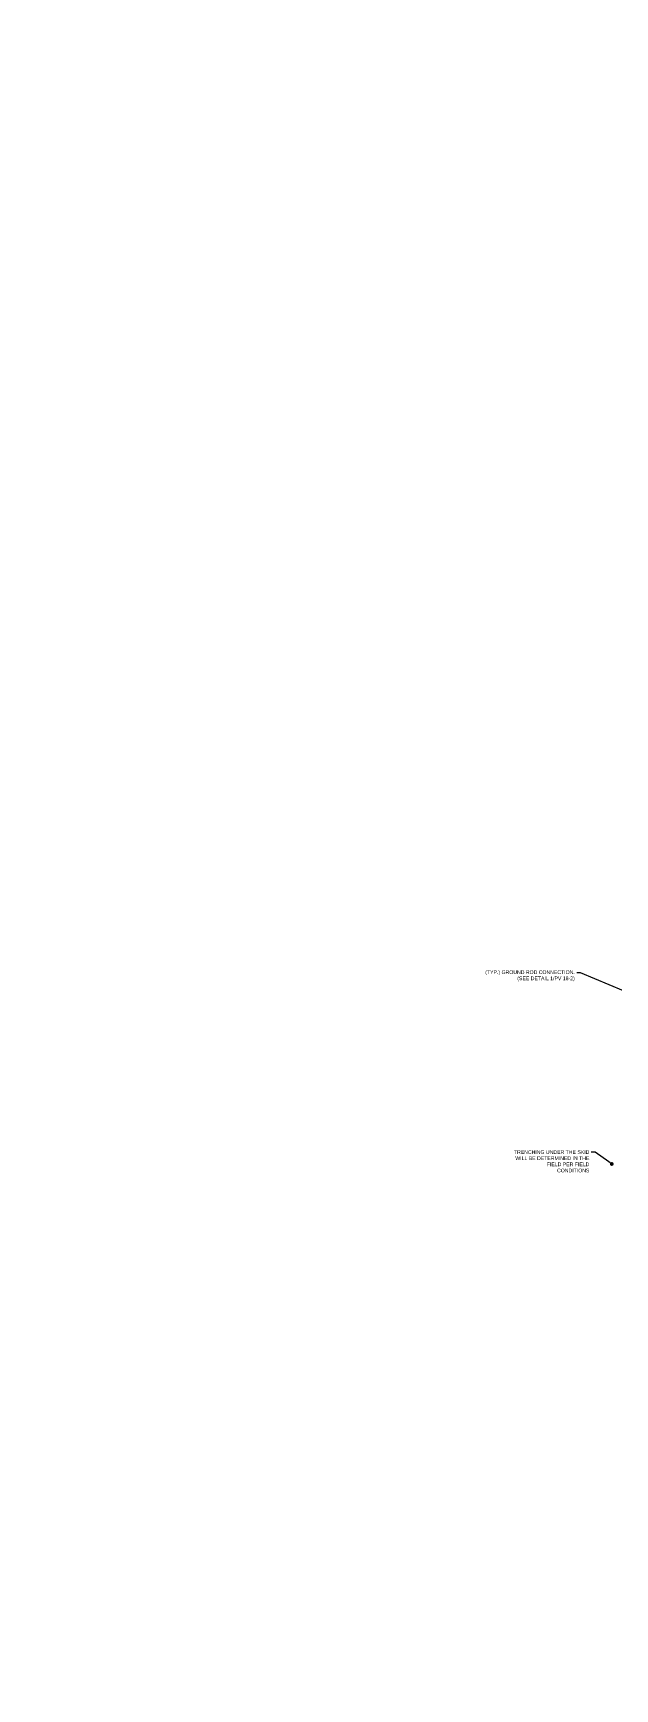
# Model space of a CAD drawing. Header units: feet. Extents: x -17 to 5745, y -41 to 4380.
# Drawn here: x 1798.1 to 1839.5, y 4144.1 to 4261.9 of the extents above; entities that cross this region are included whole.
import ezdxf
from ezdxf import colors
from ezdxf.entities.mleader import LeaderData, LeaderLine
from ezdxf.math import Vec2, Vec3

# ---------------------------------------------------------------- set-up
doc = ezdxf.new("R2010")
doc.units = ezdxf.units.FT
doc.header["$MEASUREMENT"] = 0
doc.layers.add('G-ANNO-TEXT', color=1, linetype='Continuous')
doc.layers.add('G-TEXT', color=7, linetype='Continuous')
doc.styles.add('NEI-A', font='arial.ttf')

# ---------------------------------------------------------------- blocks, each defined once
blk = doc.blocks.new('_Dot')
at = {"color": 0, "linetype": 'ByBlock', "lineweight": -2}
blk.add_line((-0.5, 0), (-1, 0), dxfattribs=at)
at = {"color": 0, "linetype": 'ByBlock', "const_width": 0.5}
blk.add_lwpolyline([(-0.25, 0, 1), (0.25, 0, 1)], format="xyb", close=True, dxfattribs=at)

msp = doc.modelspace()

# ---------------------------------------------------------------- leaders
at = {"layer": 'G-TEXT', "color": 253}
ml = msp.add_multileader_mtext('Standard', dxfattribs=at)
ml.set_content('ARRAY ROAD', color=253, style='NEI-A')
ml.set_leader_properties()
ml.set_arrow_properties(name='DOT')
ml.build(insert=Vec2(0, 0))
ml.multileader.update_dxf_attribs({"dogleg_length": 0.36, "arrow_head_size": 0.351})
ctx = ml.context
ctx.base_point, ctx.char_height, ctx.arrow_head_size, ctx.landing_gap_size, ctx.plane_origin = Vec3(1853.25, 4342.65), 0.702, 0.351, 0.00546, Vec3(1849.15, 4337.68)
notes = []
notes.append((ctx, [(0, (0, 0, 0), (0, 0), (1, 0), 1, [])]))
ctx.mtext.insert, ctx.mtext.width, ctx.mtext.flow_direction = Vec3(1853.26, 4343.01), 6.4402, 5
ctx.mtext.has_bg_fill, ctx.mtext.bg_color, ctx.mtext.bg_scale_factor, ctx.mtext.bg_transparency, ctx.mtext.use_window_bg_color = 1, -1073741824, 1.5, 0, 1
for ctx, leaders in notes:
    for number, flags, end, landing, length, lines in leaders:
        leader = LeaderData()
        leader.index, (leader.has_last_leader_line, leader.has_dogleg_vector, leader.attachment_direction) = number, flags
        leader.last_leader_point, leader.dogleg_vector, leader.dogleg_length = Vec3(end), Vec3(landing), length
        for number, points, colour, breaks in lines:
            line = LeaderLine()
            line.index, line.vertices, line.color, line.breaks = number, Vec3.list(points), colors.encode_raw_color(colour), breaks
            leader.lines.append(line)
        ctx.leaders.append(leader)

# ---------------------------------------------------------------- next in the draw order: leaders
ml = msp.add_multileader_mtext('Standard', dxfattribs=at)
ml.set_content('ARRAY ROAD', color=253, style='NEI-A')
ml.set_leader_properties()
ml.set_arrow_properties(name='DOT')
ml.build(insert=Vec2(0, 0))
ml.multileader.update_dxf_attribs({"dogleg_length": 0.36, "arrow_head_size": 0.351})
ctx = ml.context
ctx.base_point, ctx.char_height, ctx.arrow_head_size, ctx.landing_gap_size, ctx.plane_origin = Vec3(1856.87, 4342.65), 0.702, 0.351, 0.00546, Vec3(1852.77, 4337.68)
notes = []
notes.append((ctx, [(0, (0, 0, 0), (0, 0), (1, 0), 1, [])]))
ctx.mtext.insert, ctx.mtext.width, ctx.mtext.flow_direction = Vec3(1856.88, 4343.01), 6.4402, 5
ctx.mtext.has_bg_fill, ctx.mtext.bg_color, ctx.mtext.bg_scale_factor, ctx.mtext.bg_transparency, ctx.mtext.use_window_bg_color = 1, -1073741824, 1.5, 0, 1
for ctx, leaders in notes:
    for number, flags, end, landing, length, lines in leaders:
        leader = LeaderData()
        leader.index, (leader.has_last_leader_line, leader.has_dogleg_vector, leader.attachment_direction) = number, flags
        leader.last_leader_point, leader.dogleg_vector, leader.dogleg_length = Vec3(end), Vec3(landing), length
        for number, points, colour, breaks in lines:
            line = LeaderLine()
            line.index, line.vertices, line.color, line.breaks = number, Vec3.list(points), colors.encode_raw_color(colour), breaks
            leader.lines.append(line)
        ctx.leaders.append(leader)

# ---------------------------------------------------------------- next in the draw order: leaders
ml = msp.add_multileader_mtext('Standard', dxfattribs=at)
ml.set_content('ARRAY ROAD', color=253, style='NEI-A')
ml.set_leader_properties()
ml.set_arrow_properties(name='DOT')
ml.build(insert=Vec2(0, 0))
ml.multileader.update_dxf_attribs({"dogleg_length": 0.36, "arrow_head_size": 0.351})
ctx = ml.context
ctx.base_point, ctx.char_height, ctx.arrow_head_size, ctx.landing_gap_size, ctx.plane_origin = Vec3(1861.16, 4206.78), 0.702, 0.351, 0.00546, Vec3(1857.06, 4201.81)
notes = []
notes.append((ctx, [(0, (0, 0, 0), (0, 0), (1, 0), 1, [])]))
ctx.mtext.insert, ctx.mtext.width, ctx.mtext.flow_direction = Vec3(1861.17, 4207.13), 6.4402, 5
ctx.mtext.has_bg_fill, ctx.mtext.bg_color, ctx.mtext.bg_scale_factor, ctx.mtext.bg_transparency, ctx.mtext.use_window_bg_color = 1, -1073741824, 1.5, 0, 1
for ctx, leaders in notes:
    for number, flags, end, landing, length, lines in leaders:
        leader = LeaderData()
        leader.index, (leader.has_last_leader_line, leader.has_dogleg_vector, leader.attachment_direction) = number, flags
        leader.last_leader_point, leader.dogleg_vector, leader.dogleg_length = Vec3(end), Vec3(landing), length
        for number, points, colour, breaks in lines:
            line = LeaderLine()
            line.index, line.vertices, line.color, line.breaks = number, Vec3.list(points), colors.encode_raw_color(colour), breaks
            leader.lines.append(line)
        ctx.leaders.append(leader)

# ---------------------------------------------------------------- next in the draw order: leaders
at = {"layer": 'G-ANNO-TEXT'}
ml = msp.add_multileader_mtext('Standard', dxfattribs=at)
ml.set_content('\\A1;TRENCHING UNDER THE SKID WILL BE DETERMINED IN THE FIELD PER FIELD CONDITIONS', color=256, style='NEI-A')
ml.set_leader_properties()
ml.set_arrow_properties(name='DOT')
ml.build(insert=Vec2(0, 0))
ml.multileader.update_dxf_attribs({"dogleg_length": 3.07, "arrow_head_size": 0.269})
ctx = ml.context
ctx.base_point, ctx.char_height, ctx.arrow_head_size, ctx.landing_gap_size, ctx.plane_origin = Vec3(1832.13, 4182.3), 0.2623, 0.269, 0.134, Vec3(1909.77, 4236.57)
ctx.text_align_type = 2
notes = []
notes.append((ctx, [(1, (1, 1, 0), (1838.05, 4182.3), (-1, 0), 0.269, [(1, [(1839.24, 4181.45)], 0, [])])]))
ctx.mtext.insert, ctx.mtext.width, ctx.mtext.alignment, ctx.mtext.flow_direction = Vec3(1837.65, 4182.43), 5.4091, 3, 5
ctx.mtext.has_bg_fill, ctx.mtext.bg_color, ctx.mtext.bg_scale_factor, ctx.mtext.bg_transparency, ctx.mtext.use_window_bg_color = 1, -1073741824, 1.5, 0, 1
for ctx, leaders in notes:
    for number, flags, end, landing, length, lines in leaders:
        leader = LeaderData()
        leader.index, (leader.has_last_leader_line, leader.has_dogleg_vector, leader.attachment_direction) = number, flags
        leader.last_leader_point, leader.dogleg_vector, leader.dogleg_length = Vec3(end), Vec3(landing), length
        for number, points, colour, breaks in lines:
            line = LeaderLine()
            line.index, line.vertices, line.color, line.breaks = number, Vec3.list(points), colors.encode_raw_color(colour), breaks
            leader.lines.append(line)
        ctx.leaders.append(leader)

# ---------------------------------------------------------------- next in the draw order: leaders
at = {"layer": 'G-TEXT', "color": 253}
ml = msp.add_multileader_mtext('Standard', dxfattribs=at)
ml.set_content('ARRAY ROAD', color=253, style='NEI-A')
ml.set_leader_properties()
ml.set_arrow_properties(name='DOT')
ml.build(insert=Vec2(0, 0))
ml.multileader.update_dxf_attribs({"dogleg_length": 0.36, "arrow_head_size": 0.351})
ctx = ml.context
ctx.base_point, ctx.char_height, ctx.arrow_head_size, ctx.landing_gap_size, ctx.plane_origin = Vec3(2061.55, 4344.42), 0.702, 0.351, 0.00546, Vec3(2057.45, 4339.45)
notes = []
notes.append((ctx, [(0, (0, 0, 0), (0, 0), (1, 0), 1, [])]))
ctx.mtext.insert, ctx.mtext.width, ctx.mtext.flow_direction = Vec3(2061.56, 4344.78), 6.4402, 5
ctx.mtext.has_bg_fill, ctx.mtext.bg_color, ctx.mtext.bg_scale_factor, ctx.mtext.bg_transparency, ctx.mtext.use_window_bg_color = 1, -1073741824, 1.5, 0, 1
for ctx, leaders in notes:
    for number, flags, end, landing, length, lines in leaders:
        leader = LeaderData()
        leader.index, (leader.has_last_leader_line, leader.has_dogleg_vector, leader.attachment_direction) = number, flags
        leader.last_leader_point, leader.dogleg_vector, leader.dogleg_length = Vec3(end), Vec3(landing), length
        for number, points, colour, breaks in lines:
            line = LeaderLine()
            line.index, line.vertices, line.color, line.breaks = number, Vec3.list(points), colors.encode_raw_color(colour), breaks
            leader.lines.append(line)
        ctx.leaders.append(leader)

# ---------------------------------------------------------------- next in the draw order: leaders
at = {"layer": 'G-ANNO-TEXT'}
ml = msp.add_multileader_mtext('Standard', dxfattribs=at)
ml.set_content('{\\C7;(TYP.) GROUND ROD CONNECTION. \\P(SEE DETAIL 1/PV 18-2) }', color=256, style='NEI-A')
ml.set_leader_properties(color=256)
ml.build(insert=Vec2(0, 0))
ml.multileader.update_dxf_attribs({"dogleg_length": 0.269, "arrow_head_size": 0.269})
ctx = ml.context
ctx.base_point, ctx.char_height, ctx.arrow_head_size, ctx.landing_gap_size, ctx.plane_origin = Vec3(1830.16, 4195.06), 0.2623, 0.269, 0.134, Vec3(1839.87, 4193.51)
ctx.text_align_type = 2
notes = []
notes.append((ctx, [(0, (1, 1, 0), (1837.02, 4195.06), (-1, 0), 0.269, [(0, [(1840.33, 4193.66)], 0, [])])]))
ctx.mtext.insert, ctx.mtext.alignment, ctx.mtext.flow_direction = Vec3(1836.61, 4195.23), 3, 5
ctx.mtext.has_bg_fill, ctx.mtext.bg_color, ctx.mtext.bg_scale_factor, ctx.mtext.bg_transparency, ctx.mtext.use_window_bg_color = 1, -1073741824, 1.5, 0, 1
for ctx, leaders in notes:
    for number, flags, end, landing, length, lines in leaders:
        leader = LeaderData()
        leader.index, (leader.has_last_leader_line, leader.has_dogleg_vector, leader.attachment_direction) = number, flags
        leader.last_leader_point, leader.dogleg_vector, leader.dogleg_length = Vec3(end), Vec3(landing), length
        for number, points, colour, breaks in lines:
            line = LeaderLine()
            line.index, line.vertices, line.color, line.breaks = number, Vec3.list(points), colors.encode_raw_color(colour), breaks
            leader.lines.append(line)
        ctx.leaders.append(leader)

doc.saveas('drawing.dxf')
